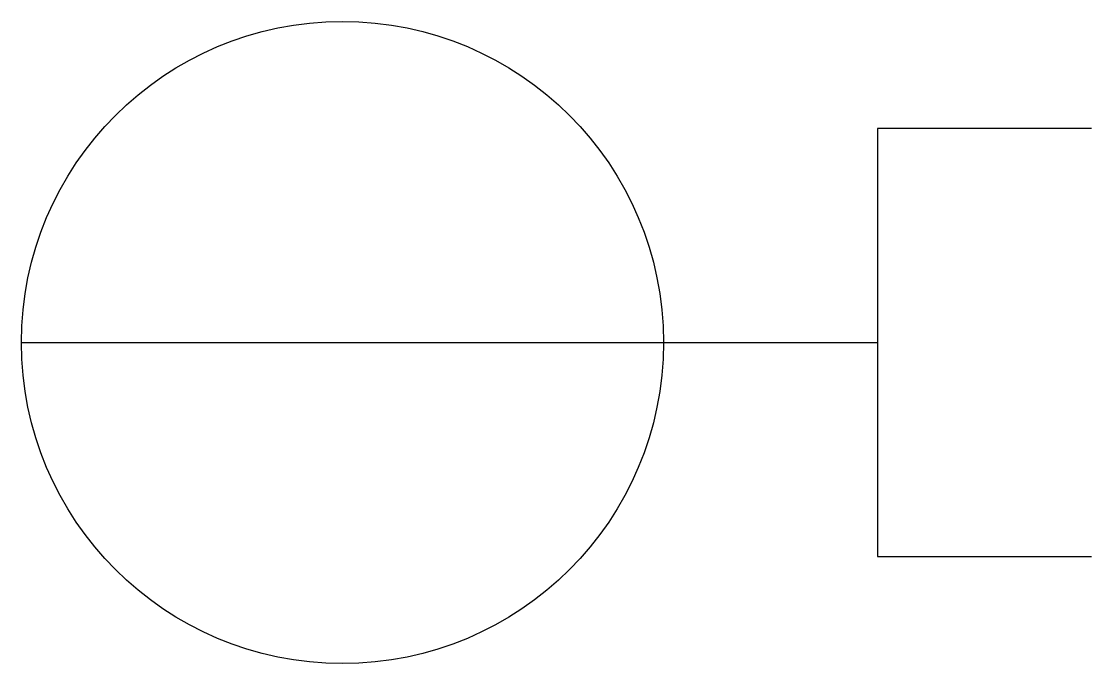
# Model space of a CAD drawing. Extents: x 839 to 849, y 199 to 205.
import ezdxf

# ---------------------------------------------------------------- set-up
doc = ezdxf.new("R2010")
doc.units = 0
doc.header["$LTSCALE"] = 0.01
doc.layers.add('VEILIG', color=7, linetype='CONTINUOUS')

msp = doc.modelspace()

# ---------------------------------------------------------------- linework, layer by layer
at = {"layer": 'VEILIG', "color": 0}
for p, q in [((847, 204), (847, 200)), ((849, 204), (847, 204)), ((839, 202), (847, 202)), ((847, 200), (849, 200))]:
    msp.add_line(p, q, dxfattribs=at)
msp.add_circle((842, 202), 3, dxfattribs=at)

doc.saveas('drawing.dxf')
